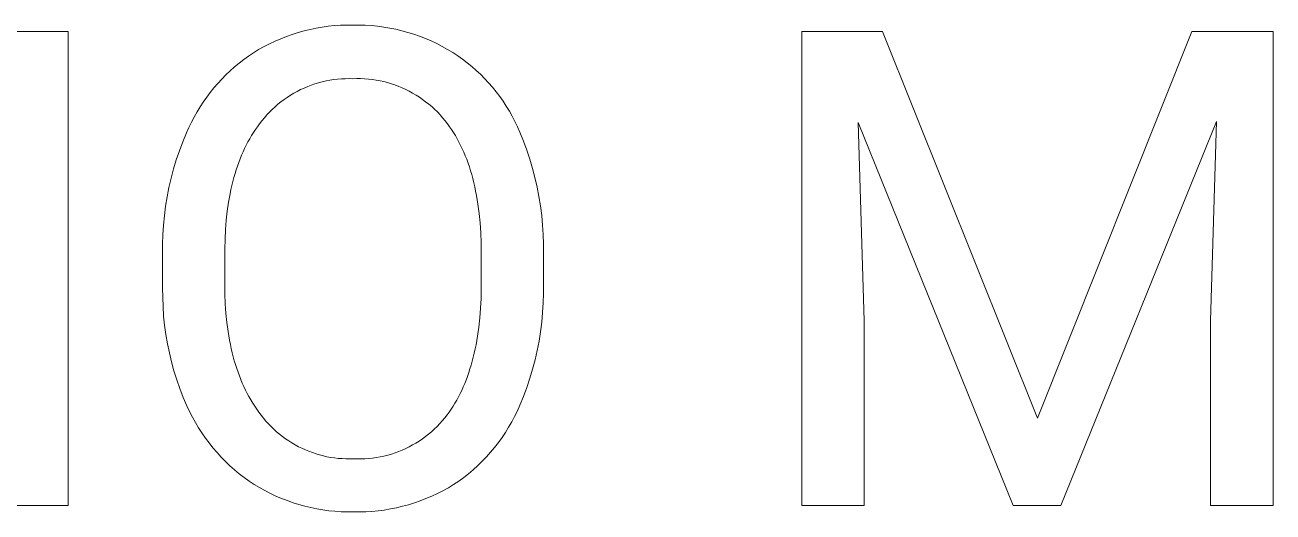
# Model space of a CAD drawing. Header units: millimetres. Extents: x -1893 to 2799, y -925 to 2353.
# Drawn here: x 1465.4 to 1582.6, y -479.5 to -433.8 of the extents above; entities that cross this region are included whole.
import ezdxf

# ---------------------------------------------------------------- set-up
doc = ezdxf.new("R2010")
doc.units = ezdxf.units.MM
doc.header["$MEASUREMENT"] = 0
doc.layers.add('Domyślny', color=7, linetype='Continuous', true_color=0x000000)

msp = doc.modelspace()

# ---------------------------------------------------------------- linework, layer by layer
at = {"layer": 'Domyślny', "color": 18, "lineweight": 15, "true_color": 0x000000}
for p, q in [((1463.66, -434.43), (1469.49, -434.43)), ((1469.49, -434.43), (1469.49, -478.87)), ((1490.51, -434.71), (1491.06, -434.53)), ((1491.06, -434.53), (1491.62, -434.38)), ((1491.62, -434.38), (1492.18, -434.24)), ((1492.18, -434.24), (1492.75, -434.12)), ((1492.75, -434.12), (1493.32, -434.02)), ((1493.32, -434.02), (1493.89, -433.95)), ((1493.89, -433.95), (1494.47, -433.89)), ((1494.47, -433.89), (1495.05, -433.85)), ((1495.05, -433.85), (1495.62, -433.83)), ((1495.62, -433.83), (1496.2, -433.83)), ((1496.2, -433.83), (1496.78, -433.83)), ((1496.78, -433.83), (1497.36, -433.85)), ((1497.36, -433.85), (1497.94, -433.89)), ((1497.94, -433.89), (1498.52, -433.94)), ((1498.52, -433.94), (1499.1, -434.02)), ((1499.1, -434.02), (1499.67, -434.12)), ((1499.67, -434.12), (1500.24, -434.23)), ((1500.24, -434.23), (1500.8, -434.37)), ((1500.8, -434.37), (1501.36, -434.52)), ((1501.36, -434.52), (1501.92, -434.69)), ((1538.34, -478.87), (1538.34, -434.44)), ((1538.34, -434.44), (1545.9, -434.44)), ((1545.9, -434.44), (1560.44, -470.69)), ((1560.44, -470.69), (1574.95, -434.44)), ((1574.95, -434.44), (1582.56, -434.44)), ((1582.56, -434.44), (1582.56, -478.87)), ((1487.86, -435.85), (1488.37, -435.59)), ((1488.37, -435.59), (1488.9, -435.34)), ((1488.9, -435.34), (1489.43, -435.11)), ((1489.43, -435.11), (1489.97, -434.9)), ((1489.97, -434.9), (1490.51, -434.71)), ((1501.92, -434.69), (1502.46, -434.89)), ((1502.46, -434.89), (1503.01, -435.09)), ((1503.01, -435.09), (1503.54, -435.32)), ((1503.54, -435.32), (1504.07, -435.57)), ((1504.07, -435.57), (1504.58, -435.83)), ((1485.95, -437.07), (1486.4, -436.75)), ((1486.4, -436.75), (1486.86, -436.44)), ((1486.86, -436.44), (1487.35, -436.14)), ((1487.35, -436.14), (1487.86, -435.85)), ((1504.58, -435.83), (1505.09, -436.11)), ((1505.09, -436.11), (1505.59, -436.41)), ((1505.59, -436.41), (1506.05, -436.71)), ((1506.05, -436.71), (1506.5, -437.03)), ((1484.68, -438.13), (1485.09, -437.76)), ((1485.09, -437.76), (1485.52, -437.41)), ((1485.52, -437.41), (1485.95, -437.07)), ((1506.5, -437.03), (1506.94, -437.37)), ((1506.94, -437.37), (1507.36, -437.71)), ((1507.36, -437.71), (1507.77, -438.08)), ((1507.77, -438.08), (1508.18, -438.45)), ((1483.52, -439.31), (1483.89, -438.9)), ((1483.89, -438.9), (1484.28, -438.51)), ((1484.28, -438.51), (1484.68, -438.13)), ((1492.98, -439.25), (1492.64, -439.35)), ((1493.33, -439.15), (1492.98, -439.25)), ((1493.69, -439.07), (1493.33, -439.15)), ((1494.04, -439.01), (1493.69, -439.07)), ((1494.4, -438.95), (1494.04, -439.01)), ((1494.76, -438.91), (1494.4, -438.95)), ((1495.12, -438.88), (1494.76, -438.91)), ((1495.48, -438.86), (1495.12, -438.88)), ((1495.84, -438.85), (1495.48, -438.86)), ((1496.2, -438.86), (1495.84, -438.85)), ((1496.57, -438.85), (1496.2, -438.86)), ((1496.93, -438.85), (1496.57, -438.85)), ((1497.3, -438.87), (1496.93, -438.85)), ((1497.66, -438.9), (1497.3, -438.87)), ((1498.03, -438.94), (1497.66, -438.9)), ((1498.39, -438.99), (1498.03, -438.94)), ((1498.75, -439.06), (1498.39, -438.99)), ((1499.1, -439.14), (1498.75, -439.06)), ((1499.46, -439.23), (1499.1, -439.14)), ((1499.81, -439.34), (1499.46, -439.23)), ((1508.18, -438.45), (1508.56, -438.84)), ((1508.56, -438.84), (1508.94, -439.25)), ((1508.94, -439.25), (1509.3, -439.66)), ((1482.48, -440.6), (1482.81, -440.15)), ((1482.81, -440.15), (1483.16, -439.73)), ((1483.16, -439.73), (1483.52, -439.31)), ((1490.34, -440.41), (1490.04, -440.61)), ((1490.65, -440.23), (1490.34, -440.41)), ((1490.97, -440.05), (1490.65, -440.23)), ((1491.29, -439.89), (1490.97, -440.05)), ((1491.62, -439.74), (1491.29, -439.89)), ((1491.96, -439.6), (1491.62, -439.74)), ((1492.29, -439.47), (1491.96, -439.6)), ((1492.64, -439.35), (1492.29, -439.47)), ((1500.15, -439.45), (1499.81, -439.34)), ((1500.5, -439.58), (1500.15, -439.45)), ((1500.83, -439.72), (1500.5, -439.58)), ((1501.17, -439.87), (1500.83, -439.72)), ((1501.49, -440.04), (1501.17, -439.87)), ((1501.81, -440.21), (1501.49, -440.04)), ((1502.13, -440.4), (1501.81, -440.21)), ((1502.44, -440.59), (1502.13, -440.4)), ((1509.3, -439.66), (1509.65, -440.09)), ((1509.65, -440.09), (1509.98, -440.53)), ((1481.57, -441.98), (1481.86, -441.51)), ((1481.86, -441.51), (1482.16, -441.05)), ((1482.16, -441.05), (1482.48, -440.6)), ((1488.9, -441.49), (1488.63, -441.74)), ((1489.17, -441.26), (1488.9, -441.49)), ((1489.45, -441.03), (1489.17, -441.26)), ((1489.74, -440.81), (1489.45, -441.03)), ((1490.04, -440.61), (1489.74, -440.81)), ((1502.74, -440.8), (1502.44, -440.59)), ((1503.03, -441.02), (1502.74, -440.8)), ((1503.32, -441.24), (1503.03, -441.02)), ((1503.6, -441.48), (1503.32, -441.24)), ((1503.87, -441.73), (1503.6, -441.48)), ((1509.98, -440.53), (1510.3, -440.98)), ((1510.3, -440.98), (1510.6, -441.44)), ((1510.6, -441.44), (1510.89, -441.91)), ((1481.04, -442.95), (1481.3, -442.46)), ((1481.3, -442.46), (1481.57, -441.98)), ((1487.89, -442.53), (1487.66, -442.81)), ((1488.12, -442.25), (1487.89, -442.53)), ((1488.37, -441.99), (1488.12, -442.25)), ((1488.63, -441.74), (1488.37, -441.99)), ((1504.13, -441.98), (1503.87, -441.73)), ((1504.38, -442.25), (1504.13, -441.98)), ((1504.62, -442.52), (1504.38, -442.25)), ((1504.85, -442.8), (1504.62, -442.52)), ((1510.89, -441.91), (1511.16, -442.39)), ((1511.16, -442.39), (1511.41, -442.87)), ((1480.58, -443.95), (1480.8, -443.45)), ((1480.8, -443.45), (1481.04, -442.95)), ((1486.87, -443.91), (1486.69, -444.19)), ((1487.05, -443.63), (1486.87, -443.91)), ((1487.24, -443.36), (1487.05, -443.63)), ((1487.44, -443.09), (1487.24, -443.36)), ((1487.66, -442.81), (1487.44, -443.09)), ((1505.08, -443.09), (1504.85, -442.8)), ((1505.27, -443.36), (1505.08, -443.09)), ((1505.46, -443.63), (1505.27, -443.36)), ((1505.64, -443.91), (1505.46, -443.63)), ((1505.82, -444.2), (1505.64, -443.91)), ((1511.41, -442.87), (1511.65, -443.37)), ((1511.65, -443.37), (1511.87, -443.87)), ((1511.87, -443.87), (1512.21, -444.71)), ((1558.17, -478.87), (1543.62, -442.98)), ((1543.62, -442.98), (1544.2, -461.56)), ((1577.25, -442.89), (1562.65, -478.87)), ((1576.7, -461.56), (1577.25, -442.89)), ((1479.92, -445.62), (1480.23, -444.78)), ((1480.23, -444.78), (1480.58, -443.95)), ((1486.19, -445.09), (1486.04, -445.4)), ((1486.35, -444.78), (1486.19, -445.09)), ((1486.52, -444.49), (1486.35, -444.78)), ((1486.69, -444.19), (1486.52, -444.49)), ((1505.99, -444.5), (1505.82, -444.2)), ((1506.15, -444.8), (1505.99, -444.5)), ((1506.31, -445.11), (1506.15, -444.8)), ((1506.46, -445.43), (1506.31, -445.11)), ((1512.21, -444.71), (1512.52, -445.55)), ((1479.63, -446.46), (1479.92, -445.62)), ((1485.75, -446.04), (1485.62, -446.37)), ((1485.89, -445.72), (1485.75, -446.04)), ((1486.04, -445.4), (1485.89, -445.72)), ((1506.61, -445.75), (1506.46, -445.43)), ((1506.75, -446.08), (1506.61, -445.75)), ((1506.88, -446.42), (1506.75, -446.08)), ((1512.52, -445.55), (1512.81, -446.41)), ((1479.14, -448.18), (1479.37, -447.32)), ((1479.37, -447.32), (1479.63, -446.46)), ((1485.25, -447.41), (1485.14, -447.76)), ((1485.36, -447.06), (1485.25, -447.41)), ((1485.49, -446.71), (1485.36, -447.06)), ((1485.62, -446.37), (1485.49, -446.71)), ((1507.01, -446.77), (1506.88, -446.42)), ((1507.13, -447.12), (1507.01, -446.77)), ((1507.24, -447.49), (1507.13, -447.12)), ((1512.81, -446.41), (1513.07, -447.27)), ((1513.07, -447.27), (1513.29, -448.14)), ((1478.94, -449.06), (1479.14, -448.18)), ((1484.93, -448.5), (1484.84, -448.87)), ((1485.03, -448.13), (1484.93, -448.5)), ((1485.14, -447.76), (1485.03, -448.13)), ((1507.35, -447.85), (1507.24, -447.49)), ((1507.45, -448.23), (1507.35, -447.85)), ((1507.55, -448.61), (1507.45, -448.23)), ((1507.64, -449), (1507.55, -448.61)), ((1513.29, -448.14), (1513.49, -449.02)), ((1478.76, -449.93), (1478.94, -449.06)), ((1484.67, -449.65), (1484.53, -450.45)), ((1484.75, -449.26), (1484.67, -449.65)), ((1484.84, -448.87), (1484.75, -449.26)), ((1507.72, -449.4), (1507.64, -449)), ((1507.8, -449.8), (1507.72, -449.4)), ((1513.49, -449.02), (1513.66, -449.9)), ((1478.51, -451.71), (1478.62, -450.82)), ((1478.62, -450.82), (1478.76, -449.93)), ((1484.53, -450.45), (1484.41, -451.27)), ((1507.94, -450.64), (1507.8, -449.8)), ((1508.05, -451.49), (1507.94, -450.64)), ((1513.66, -449.9), (1513.81, -450.79)), ((1513.81, -450.79), (1513.92, -451.68)), ((1478.42, -452.6), (1478.51, -451.71)), ((1484.31, -452.12), (1484.24, -453)), ((1484.41, -451.27), (1484.31, -452.12)), ((1508.14, -452.38), (1508.05, -451.49)), ((1513.92, -451.68), (1514, -452.58)), ((1478.37, -453.49), (1478.42, -452.6)), ((1484.24, -453), (1484.2, -453.9)), ((1508.2, -453.3), (1508.14, -452.38)), ((1508.24, -454.24), (1508.2, -453.3)), ((1514, -452.58), (1514.06, -453.48)), ((1478.34, -454.38), (1478.37, -453.49)), ((1478.34, -455.28), (1478.34, -454.38)), ((1484.2, -453.9), (1484.17, -454.83)), ((1508.25, -455.22), (1508.24, -454.24)), ((1514.06, -453.48), (1514.08, -454.38)), ((1514.08, -454.38), (1514.08, -455.28)), ((1478.34, -458.48), (1478.34, -455.28)), ((1484.17, -454.83), (1484.17, -458.09)), ((1508.25, -458.51), (1508.25, -455.22)), ((1514.08, -455.28), (1514.08, -458.09)), ((1478.35, -459.36), (1478.34, -458.48)), ((1484.17, -458.09), (1484.18, -459.04)), ((1484.18, -459.04), (1484.22, -459.96)), ((1508.23, -459.46), (1508.25, -458.51)), ((1514.08, -458.99), (1514.06, -459.89)), ((1514.08, -458.09), (1514.08, -458.99)), ((1478.38, -460.23), (1478.35, -459.36)), ((1478.44, -461.11), (1478.38, -460.23)), ((1484.22, -459.96), (1484.28, -460.85)), ((1508.18, -460.39), (1508.23, -459.46)), ((1514.06, -459.89), (1514, -460.79)), ((1478.53, -461.98), (1478.44, -461.11)), ((1484.28, -460.85), (1484.37, -461.72)), ((1508.01, -462.15), (1508.11, -461.28)), ((1508.11, -461.28), (1508.18, -460.39)), ((1514, -460.79), (1513.92, -461.68)), ((1478.65, -462.85), (1478.53, -461.98)), ((1484.37, -461.72), (1484.48, -462.56)), ((1484.48, -462.56), (1484.55, -462.97)), ((1507.9, -462.99), (1508.01, -462.15)), ((1513.81, -462.58), (1513.67, -463.46)), ((1513.92, -461.68), (1513.81, -462.58)), ((1544.2, -461.56), (1544.2, -478.87)), ((1576.7, -478.87), (1576.7, -461.56)), ((1478.8, -463.71), (1478.65, -462.85)), ((1478.98, -464.57), (1478.8, -463.71)), ((1484.55, -462.97), (1484.62, -463.37)), ((1484.62, -463.37), (1484.7, -463.77)), ((1484.7, -463.77), (1484.78, -464.16)), ((1507.68, -464.2), (1507.76, -463.8)), ((1507.76, -463.8), (1507.9, -462.99)), ((1513.67, -463.46), (1513.5, -464.35)), ((1479.18, -465.42), (1478.98, -464.57)), ((1484.78, -464.16), (1484.87, -464.55)), ((1484.87, -464.55), (1484.97, -464.93)), ((1484.97, -464.93), (1485.07, -465.3)), ((1507.4, -465.34), (1507.5, -464.97)), ((1507.5, -464.97), (1507.59, -464.58)), ((1507.59, -464.58), (1507.68, -464.2)), ((1513.5, -464.35), (1513.3, -465.22)), ((1479.41, -466.26), (1479.18, -465.42)), ((1485.07, -465.3), (1485.18, -465.67)), ((1485.18, -465.67), (1485.3, -466.03)), ((1485.3, -466.03), (1485.42, -466.38)), ((1507.08, -466.42), (1507.19, -466.07)), ((1507.19, -466.07), (1507.3, -465.71)), ((1507.3, -465.71), (1507.4, -465.34)), ((1513.07, -466.09), (1512.81, -466.95)), ((1513.3, -465.22), (1513.07, -466.09)), ((1479.68, -467.1), (1479.41, -466.26)), ((1479.97, -467.92), (1479.68, -467.1)), ((1485.42, -466.38), (1485.55, -466.73)), ((1485.55, -466.73), (1485.68, -467.07)), ((1485.68, -467.07), (1485.82, -467.4)), ((1506.7, -467.44), (1506.83, -467.11)), ((1506.83, -467.11), (1506.96, -466.77)), ((1506.96, -466.77), (1507.08, -466.42)), ((1512.81, -466.95), (1512.53, -467.81)), ((1480.28, -468.74), (1479.97, -467.92)), ((1485.82, -467.4), (1485.97, -467.73)), ((1485.97, -467.73), (1486.12, -468.05)), ((1486.12, -468.05), (1486.28, -468.37)), ((1486.28, -468.37), (1486.45, -468.67)), ((1506.11, -468.7), (1506.26, -468.39)), ((1506.26, -468.39), (1506.41, -468.08)), ((1506.41, -468.08), (1506.56, -467.76)), ((1506.56, -467.76), (1506.7, -467.44)), ((1512.53, -467.81), (1512.21, -468.65)), ((1480.62, -469.54), (1480.28, -468.74)), ((1480.87, -470.07), (1480.62, -469.54)), ((1486.45, -468.67), (1486.62, -468.98)), ((1486.62, -468.98), (1486.8, -469.27)), ((1486.8, -469.27), (1486.99, -469.56)), ((1486.99, -469.56), (1487.18, -469.85)), ((1505.42, -469.84), (1505.6, -469.57)), ((1505.6, -469.57), (1505.78, -469.28)), ((1505.78, -469.28), (1505.95, -468.99)), ((1505.95, -468.99), (1506.11, -468.7)), ((1511.87, -469.48), (1511.64, -470.01)), ((1512.21, -468.65), (1511.87, -469.48)), ((1481.14, -470.58), (1480.87, -470.07)), ((1481.42, -471.09), (1481.14, -470.58)), ((1487.18, -469.85), (1487.37, -470.12)), ((1487.37, -470.12), (1487.58, -470.41)), ((1487.58, -470.41), (1487.81, -470.69)), ((1487.81, -470.69), (1488.03, -470.96)), ((1504.59, -470.93), (1504.82, -470.66)), ((1504.82, -470.66), (1505.05, -470.37)), ((1505.05, -470.37), (1505.24, -470.11)), ((1505.24, -470.11), (1505.42, -469.84)), ((1511.38, -470.53), (1511.11, -471.04)), ((1511.64, -470.01), (1511.38, -470.53)), ((1481.71, -471.59), (1481.42, -471.09)), ((1482.03, -472.07), (1481.71, -471.59)), ((1488.03, -470.96), (1488.27, -471.22)), ((1488.27, -471.22), (1488.52, -471.48)), ((1488.52, -471.48), (1488.78, -471.73)), ((1488.78, -471.73), (1489.04, -471.96)), ((1489.04, -471.96), (1489.31, -472.19)), ((1503.3, -472.19), (1503.57, -471.96)), ((1503.57, -471.96), (1503.84, -471.71)), ((1503.84, -471.71), (1504.1, -471.46)), ((1504.1, -471.46), (1504.35, -471.2)), ((1504.35, -471.2), (1504.59, -470.93)), ((1510.52, -472.03), (1510.2, -472.51)), ((1510.82, -471.54), (1510.52, -472.03)), ((1511.11, -471.04), (1510.82, -471.54)), ((1482.36, -472.55), (1482.03, -472.07)), ((1482.71, -473.01), (1482.36, -472.55)), ((1483.07, -473.46), (1482.71, -473.01)), ((1489.31, -472.19), (1489.59, -472.41)), ((1489.59, -472.41), (1489.88, -472.62)), ((1489.88, -472.62), (1490.18, -472.82)), ((1490.18, -472.82), (1490.48, -473.01)), ((1490.48, -473.01), (1490.78, -473.19)), ((1490.78, -473.19), (1491.1, -473.36)), ((1501.48, -473.37), (1501.8, -473.2)), ((1501.8, -473.2), (1502.12, -473.02)), ((1502.12, -473.02), (1502.42, -472.83)), ((1502.42, -472.83), (1502.72, -472.62)), ((1502.72, -472.62), (1503.01, -472.41)), ((1503.01, -472.41), (1503.3, -472.19)), ((1509.86, -472.98), (1509.5, -473.44)), ((1510.2, -472.51), (1509.86, -472.98)), ((1483.45, -473.9), (1483.07, -473.46)), ((1483.84, -474.33), (1483.45, -473.9)), ((1484.25, -474.74), (1483.84, -474.33)), ((1491.1, -473.36), (1491.42, -473.51)), ((1491.42, -473.51), (1491.74, -473.66)), ((1491.74, -473.66), (1492.07, -473.79)), ((1492.07, -473.79), (1492.4, -473.92)), ((1492.4, -473.92), (1492.74, -474.03)), ((1492.74, -474.03), (1493.08, -474.13)), ((1493.08, -474.13), (1493.43, -474.22)), ((1493.43, -474.22), (1493.77, -474.3)), ((1493.77, -474.3), (1494.12, -474.36)), ((1494.12, -474.36), (1494.48, -474.41)), ((1498.05, -474.43), (1498.41, -474.38)), ((1498.41, -474.38), (1498.76, -474.31)), ((1498.76, -474.31), (1499.12, -474.24)), ((1499.12, -474.24), (1499.47, -474.15)), ((1499.47, -474.15), (1499.81, -474.05)), ((1499.81, -474.05), (1500.16, -473.94)), ((1500.16, -473.94), (1500.5, -473.81)), ((1500.5, -473.81), (1500.83, -473.68)), ((1500.83, -473.68), (1501.16, -473.53)), ((1501.16, -473.53), (1501.48, -473.37)), ((1508.74, -474.31), (1508.34, -474.73)), ((1509.13, -473.88), (1508.74, -474.31)), ((1509.5, -473.44), (1509.13, -473.88)), ((1484.66, -475.14), (1484.25, -474.74)), ((1485.1, -475.52), (1484.66, -475.14)), ((1485.54, -475.89), (1485.1, -475.52)), ((1494.48, -474.41), (1494.83, -474.46)), ((1494.83, -474.46), (1495.18, -474.48)), ((1495.18, -474.48), (1495.54, -474.5)), ((1495.54, -474.5), (1495.89, -474.51)), ((1495.89, -474.51), (1496.25, -474.5)), ((1496.25, -474.5), (1496.61, -474.51)), ((1496.61, -474.51), (1496.97, -474.51)), ((1496.97, -474.51), (1497.33, -474.49)), ((1497.33, -474.49), (1497.69, -474.47)), ((1497.69, -474.47), (1498.05, -474.43)), ((1507.5, -475.52), (1507.06, -475.9)), ((1507.93, -475.13), (1507.5, -475.52)), ((1508.34, -474.73), (1507.93, -475.13)), ((1486, -476.24), (1485.54, -475.89)), ((1486.47, -476.58), (1486, -476.24)), ((1486.95, -476.9), (1486.47, -476.58)), ((1506.13, -476.59), (1505.65, -476.92)), ((1506.6, -476.25), (1506.13, -476.59)), ((1507.06, -475.9), (1506.6, -476.25)), ((1487.45, -477.2), (1486.95, -476.9)), ((1487.95, -477.48), (1487.45, -477.2)), ((1488.46, -477.74), (1487.95, -477.48)), ((1488.98, -477.99), (1488.46, -477.74)), ((1504.13, -477.76), (1503.6, -478)), ((1504.65, -477.5), (1504.13, -477.76)), ((1505.16, -477.22), (1504.65, -477.5)), ((1505.65, -476.92), (1505.16, -477.22)), ((1469.49, -478.87), (1463.6, -478.87)), ((1489.51, -478.21), (1488.98, -477.99)), ((1490.05, -478.42), (1489.51, -478.21)), ((1490.59, -478.61), (1490.05, -478.42)), ((1491.14, -478.78), (1490.59, -478.61)), ((1491.69, -478.94), (1491.14, -478.78)), ((1492.25, -479.07), (1491.69, -478.94)), ((1492.82, -479.19), (1492.25, -479.07)), ((1500.86, -478.95), (1500.29, -479.09)), ((1501.42, -478.8), (1500.86, -478.95)), ((1501.97, -478.63), (1501.42, -478.8)), ((1502.52, -478.44), (1501.97, -478.63)), ((1503.06, -478.23), (1502.52, -478.44)), ((1503.6, -478), (1503.06, -478.23)), ((1544.2, -478.87), (1538.34, -478.87)), ((1562.65, -478.87), (1558.17, -478.87)), ((1582.56, -478.87), (1576.7, -478.87)), ((1493.38, -479.29), (1492.82, -479.19)), ((1493.95, -479.36), (1493.38, -479.29)), ((1494.52, -479.42), (1493.95, -479.36)), ((1495.1, -479.46), (1494.52, -479.42)), ((1495.67, -479.48), (1495.1, -479.46)), ((1496.25, -479.48), (1495.67, -479.48)), ((1496.83, -479.48), (1496.25, -479.48)), ((1497.41, -479.47), (1496.83, -479.48)), ((1497.99, -479.43), (1497.41, -479.47)), ((1498.57, -479.37), (1497.99, -479.43)), ((1499.15, -479.3), (1498.57, -479.37)), ((1499.72, -479.2), (1499.15, -479.3)), ((1500.29, -479.09), (1499.72, -479.2))]:
    msp.add_line(p, q, dxfattribs=at)

doc.saveas('drawing.dxf')
